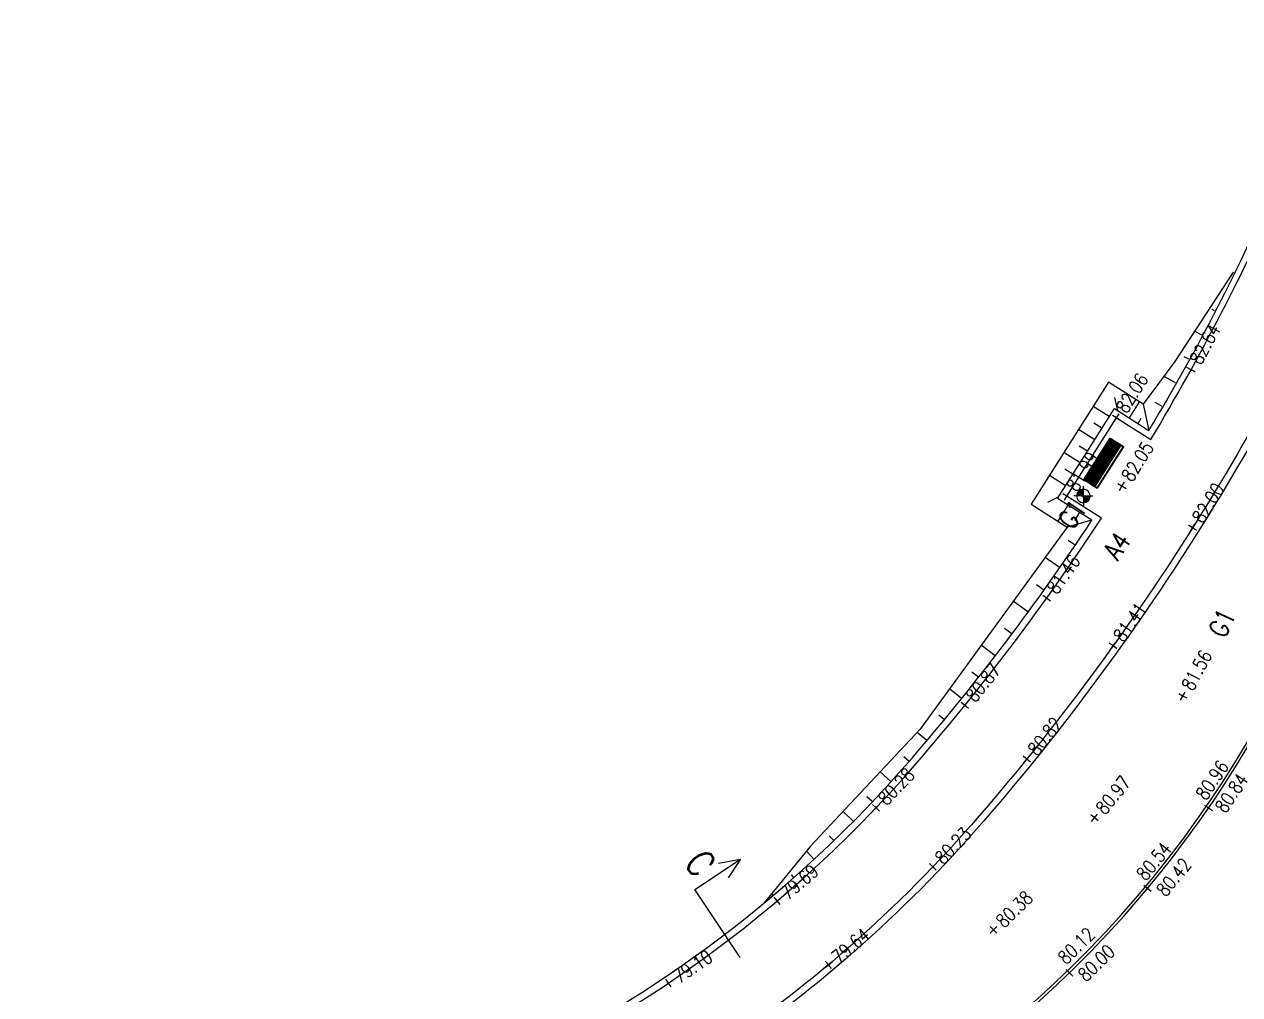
# Model space of a CAD drawing. Header units: metres. Extents: x 148130 to 148867, y 6395392 to 6395652.
# Drawn here: x 148260.55 to 148305.11, y 6395489.29 to 6395524.86 of the extents above; entities that cross this region are included whole.
import ezdxf
from ezdxf.enums import TextEntityAlignment as Align

# ---------------------------------------------------------------- set-up
doc = ezdxf.new("R2010")
doc.units = ezdxf.units.M
doc.linetypes.add('030MMSOLID', pattern=[0])
for name, color, linetype in [('M-BELYSNINGSSTOLPE', 1, 'Continuous'), ('M-DETALJ', 3, 'Continuous'), ('M-KANTSTÖD', 1, 'Continuous'), ('M-PLUSHÖJD-XXX', 1, 'Continuous'), ('M-SEKTIONSMARKERING', 1, 'Continuous'), ('M-SLÄNT', 4, 'Continuous'), ('M-STOMLINJE', 3, 'Continuous'), ('M-STÖDREMSA', 1, 'Continuous'), ('M-YTLITTERA', 3, 'Continuous')]:
    doc.layers.add(name, color=color, linetype=linetype)
doc.styles.add('SIMPLEX8', font='simplex.shx', dxfattribs={"width": 0.8})
pattern_1 = [(224.9999999981717, (26965.24742683543, 71504.0631581117), (0.001571544821136953, -0.001571544821237251), [])]

# ---------------------------------------------------------------- blocks, each defined once
blk = doc.blocks.new('PLUSHÖJD')
at = {"color": 0, "ltscale": 0.3}
for p, q in [((-0.1750000000029104, 0), (0, 0)), ((0, 0), (0, 0.1750000000029104)), ((0, -0.1750000000029104), (0, 0)), ((0, 0), (0.1750000000029104, 0))]:
    blk.add_line(p, q, dxfattribs=at)
at = {"color": 0, "style": 'SIMPLEX8', "width": 0.8}
blk.add_attdef('NIVÅ', (0.3015976684400812, -0.2443315544987854), '', height=0.5, dxfattribs=at)
blk = doc.blocks.new('snitt')
at = {"flags": 128}
for points in [[(-2.037268131971359e-10, -3), (0, 0), (2.000000000261934, 0)], [(1.250466794735985, 0.3214900977909565), (2.000000000261934, 0), (1.25046679424122, -0.3214900959283113)]]:
    blk.add_lwpolyline(points, dxfattribs=at)
at = {"color": 0, "style": 'SIMPLEX8', "width": 0.8, "flags": 8}
blk.add_attdef('SEKTION', text='', height=1, rotation=270, dxfattribs=at).set_placement((0.1987208251957782, 0.6861163722351193), align=Align.CENTER)
blk = doc.blocks.new('belysningsstolpe')
at = {"layer": 'M-BELYSNINGSSTOLPE'}
h = blk.add_hatch(dxfattribs=at)
h.set_pattern_fill('ANSI31', color=256, scale=0.0007, angle=179.9999999981717, style=0)
h.set_pattern_definition(pattern_1)
edge = h.paths.add_edge_path()
edge.add_line((0, 0), (0, 0.2450000000026193))
edge.add_arc((0, 0), 0.245, 89.99999999833247, 179.9999999979156)
edge.add_line((-0.2449999999953434, 0), (0, 0))
h = blk.add_hatch(dxfattribs=at)
h.set_pattern_fill('ANSI31', color=256, scale=0.0007, angle=179.9999999981717, style=0)
h.set_pattern_definition(pattern_1)
edge = h.paths.add_edge_path()
edge.add_arc((0, 0), 0.245, 269.9999999983324, 359.9999999979156)
edge.add_line((0.2449999999953434, -1.455191522836685e-11), (0, 0))
edge.add_line((0, 0), (-1.455191522836685e-11, -0.2450000000098953))
for p, q in [((-0.2449996242066845, 0.0004291144869057462), (-0.3499872988177231, 0.0004291145014576614)), ((0, 0), (-0.2449999999953434, 0)), ((0, 0.2450000000026193), (7.275957614183426e-12, 0.3534108362073312)), ((0, 0), (0, 0.2450000000026193)), ((0, 0), (0.2449999999953434, -1.455191522836685e-11)), ((0, 0), (-1.455191522836685e-11, -0.2450000000098953)), ((0, -0.2417501558811637), (0, -0.3465891637897585)), ((0.2449999999953434, -1.455191522836685e-11), (0.3499833798923646, -7.275957614183426e-12))]:
    blk.add_line(p, q, dxfattribs=at)
for start, end in [(89.99999999833247, 179.9999999979156), (179.9999999979156, 269.9999999983324), (359.9999999979156, 89.99999999833247), (269.9999999983324, 359.9999999979156)]:
    blk.add_arc((0, 0), 0.245, start, end, dxfattribs=at)
blk = doc.blocks.new('Soffa Anita')
at = {"color": 0, "linetype": '030MMSOLID', "lineweight": 30}
for p, q in [((-0.05756974220275879, 5.754508953541517), (-0.06000041961669922, 5.737604480236769)), ((-0.06000041961669922, 5.737604480236769), (-0.06000041961669922, 5.435460787266493)), ((-0.06000041961669922, 5.435460787266493), (-0.06000041961669922, 5.041385870426893)), ((-0.06000041961669922, 5.041382592171431), (-0.06000041961669922, 4.911490064114332)), ((-0.06000041961669922, 4.911490064114332), (-0.06000041961669922, 4.71890090033412)), ((-0.06000041961669922, 4.71890090033412), (-0.06000041961669922, 4.613057356327772)), ((-0.06000041961669922, 4.613057356327772), (-0.06000041961669922, 4.456601422280073)), ((-0.06000041961669922, 4.456601422280073), (-0.06000041961669922, 4.381731729954481)), ((-0.05543351173400879, 4.69724265858531), (-0.05756974220275879, 4.70268128439784)), ((-0.0504755973815918, 4.687776546925306), (-0.05543351173400879, 4.69724265858531)), ((0, 5.797591786831617), (-0.008538961410522461, 5.79699395224452)), ((0, 5.797591786831617), (17.87999927997589, 5.797591786831619)), ((0, 5.459587555378675), (0, 5.761731248348951)), ((17.87999927997589, 5.761731248348953), (0, 5.761731248348951)), ((17.87999927997589, 5.459587555378677), (0, 5.459587555378675)), ((0, 5.380525570362806), (17.87999927997589, 5.380525570362808)), ((0, 4.986450057476759), (0, 5.380525570362806)), ((0, 4.986450057476759), (17.87999927997589, 4.986450057476761)), ((0, 4.986450057476759), (0, 4.981399159878492)), ((0, 4.931412916630507), (0, 4.981399159878492)), ((0, 4.981399159878492), (17.87999927997589, 4.981399159878494)), ((17.87999927997589, 4.931412916630508), (0, 4.931412916630507)), ((0, 4.854894559830427), (17.87999927997589, 4.854894559830429)), ((0, 4.854894559830427), (0, 4.662305396050215)), ((0, 4.662305396050215), (17.87999927997589, 4.662305396050217)), ((0, 4.658988993614912), (0, 4.662305396050215)), ((0, 4.658988993614912), (0, 4.629242699593306)), ((0, 4.658988993614912), (17.87999927997589, 4.658988993614914)), ((0, 4.629242699593306), (17.87999927997589, 4.629242699593307)), ((0, 4.55528138205409), (17.87999927997589, 4.555281382054092)), ((0, 4.55528138205409), (0, 4.398825448006392)), ((17.88853794336319, 5.796993952244522), (17.87999927997589, 5.797591786831619)), ((17.87999927997589, 5.761731248348953), (17.87999927997589, 5.459587555378677)), ((17.87999927997589, 4.986450057476761), (17.87999927997589, 5.380525570362808)), ((17.87999927997589, 4.981399159878494), (17.87999927997589, 4.986450057476761)), ((17.87999927997589, 4.981399159878494), (17.87999927997589, 4.931412916630508)), ((17.87999927997589, 4.662305396050217), (17.87999927997589, 4.854894559830429)), ((17.87999927997589, 4.662305396050217), (17.87999927997589, 4.658988993614914)), ((17.87999927997589, 4.658988993614914), (17.87999927997589, 4.629242699593307)), ((17.87999927997589, 4.398825448006393), (17.87999927997589, 4.555281382054092)), ((17.93543219566345, 5.020363014191391), (17.93047428131104, 5.010260920971634)), ((17.93543219566345, 4.697242658585312), (17.93047547340393, 4.687776546925308)), ((17.9375696182251, 5.02516655251384), (17.93543219566345, 5.020363014191391)), ((17.93756812810898, 4.702681284397842), (17.93543219566345, 4.697242658585312)), ((17.93999880552292, 5.435460787266495), (17.93999880552292, 5.73760448023677)), ((17.93999880552292, 5.041385870426895), (17.93999880552292, 5.435460787266495)), ((17.93999880552292, 4.911490064114334), (17.93999880552292, 5.041385870426895)), ((17.93999880552292, 4.718900900334122), (17.93999880552292, 4.911490064114334)), ((17.93999880552292, 4.613057356327774), (17.93999880552292, 4.718900900334122)), ((17.93999880552292, 4.456601422280075), (17.93999880552292, 4.613057356327774)), ((17.93999880552292, 4.381731729954483), (17.93999880552292, 4.456601422280075)), ((-0.06000041961669922, 4.381731729954481), (-0.06000041961669922, 4.289214890450239)), ((-0.0504755973815918, 3.837806861847639), (-0.06000041961669922, 3.805367927998304)), ((-0.06000041961669922, 3.805367927998304), (-0.06000041961669922, 3.236718457192183)), ((-0.06000041961669922, 3.236718457192183), (-0.06000041961669922, 3.171753268688917)), ((-0.0504755973815918, 2.964274566620588), (-0.06000041961669922, 2.931836228817701)), ((-0.06000041961669922, 2.931836228817701), (-0.06000041961669922, 2.357961814850569)), ((-0.06000041961669922, 2.357961814850569), (-0.06000041961669922, 2.310128789395094)), ((-0.0504755973815918, 2.048681657761335), (-0.06000041961669922, 2.016242723912001)), ((-0.06000041961669922, 2.016242723912001), (-0.06000041961669922, 1.437038835138083)), ((-0.06000041961669922, 1.437038835138083), (-0.06000041961669922, 1.419764962047338)), ((-0.06000041961669922, 1.040000226348639), (-0.06000041961669922, 0.05999952554702759)), ((0, 4.398825448006392), (17.87999927997589, 4.398825448006393)), ((0, 4.398825448006392), (0, 4.397029262036085)), ((0, 4.397029262036085), (0, 4.391302149742842)), ((0, 4.397029262036085), (17.87999927997589, 4.397029262036087)), ((0, 4.391302149742842), (17.87999927997589, 4.391302149742843)), ((0, 4.322500210255384), (17.87999927997589, 4.322500210255386)), ((0, 4.322500210255384), (0, 4.229982476681471)), ((0, 4.229982476681471), (17.87999927997589, 4.229982476681473)), ((0, 3.864236455410719), (17.87999927997589, 3.864236455410721)), ((0, 3.817180376499891), (0, 3.248530309647322)), ((17.87999927997589, 3.817180376499893), (0, 3.817180376499891)), ((0, 3.248530309647322), (17.87999927997589, 3.248530309647323)), ((0, 3.177892547100782), (17.87999927997589, 3.177892547100784)), ((0, 3.112927358597517), (0, 3.177892547100782)), ((0, 3.112927358597517), (17.87999927997589, 3.112927358597519)), ((0, 3.112884741276503), (0, 3.112927358597517)), ((0, 3.112884741276503), (17.87999927997589, 3.112884741276504)), ((17.87999927997589, 2.991202455013992), (0, 2.99120245501399)), ((0, 2.366658579558134), (0, 2.940533142536879)), ((17.87999927997589, 2.94053314253688), (0, 2.940533142536879)), ((17.87999927997589, 2.366658579558136), (0, 2.366658579558134)), ((0, 2.298595737665892), (17.87999927997589, 2.298595737665893)), ((0, 2.250761371105909), (0, 2.298595737665892)), ((0, 2.250761371105909), (17.87999927997589, 2.250761371105911)), ((17.87999927997589, 2.076161187142135), (0, 2.076161187142134)), ((0, 1.440178956836462), (0, 2.019384186714888)), ((17.87999927997589, 2.019384186714889), (0, 2.019384186714888)), ((17.87999927997589, 1.440178956836464), (0, 1.440178956836462)), ((0, 1.377120446413755), (17.87999927997589, 1.377120446413757)), ((0, 1.377120446413755), (0, 1.359846573323011)), ((0, 1.359846573323011), (17.87999927997589, 1.359846573323013)), ((17.87999927997589, 1.099999751895668), (0, 1.099999751895666)), ((0, 0.05999952554702759), (0, 1.040000226348639)), ((17.87999927997589, 1.04000022634864), (0, 1.040000226348639)), ((0, 0.05999952554702759), (17.87999927997589, 0.05999952554702936)), ((0, 0), (17.87999927997589, 1.77635683940025e-15)), ((3.014999628067017, 4.229983370751144), (3.014999628067017, 4.088207464665176)), ((3.014999628067017, 4.088207464665176), (3.614999055862427, 4.088207464665176)), ((3.014999628067017, 2.250762712210417), (3.014999628067017, 2.076161187142134)), ((3.614999055862427, 4.088207464665176), (3.614999055862427, 4.229983370751144)), ((3.614999055862427, 2.076161187142134), (3.614999055862427, 2.250762712210417)), ((14.26499992609024, 4.229983370751144), (14.26499992609024, 4.088207464665176)), ((14.26499992609024, 4.088207464665176), (14.86499895341694, 4.088207464665176)), ((14.26499992609024, 2.250762712210419), (14.26499992609024, 2.076161187142135)), ((14.86499895341694, 4.088207464665176), (14.86499895341694, 4.229983370751144)), ((14.86499895341694, 2.076161187142135), (14.86499895341694, 2.250762712210419)), ((17.87999927997589, 4.398825448006393), (17.87999927997589, 4.397029262036087)), ((17.87999927997589, 4.397029262036087), (17.87999927997589, 4.391302149742843)), ((17.87999927997589, 4.229982476681473), (17.87999927997589, 4.322500210255386)), ((17.88853794336319, 3.864757698029281), (17.87999927997589, 3.864236455410721)), ((17.87999927997589, 3.248530309647323), (17.87999927997589, 3.817180376499893)), ((17.87999927997589, 3.177892547100784), (17.87999927997589, 3.112927358597519)), ((17.87999927997589, 3.112927358597519), (17.87999927997589, 3.112884741276504)), ((17.87999927997589, 2.94053314253688), (17.87999927997589, 2.366658579558136)), ((17.87999927997589, 2.298595737665893), (17.87999927997589, 2.250761371105911)), ((17.87999927997589, 2.019384186714889), (17.87999927997589, 1.440178956836464)), ((17.87999927997589, 1.359846573323013), (17.87999927997589, 1.377120446413757)), ((17.87999927997589, 0.05999952554702936), (17.87999927997589, 1.04000022634864)), ((17.88853794336319, 3.864757698029281), (17.90492475032806, 3.859945815056564)), ((17.93047547340393, 3.837806861847641), (17.93543219566345, 3.8278797082603)), ((17.93047547340393, 2.048681657761337), (17.93543219566345, 2.039172481745483)), ((17.93756812810898, 2.948740106076004), (17.93543219566345, 2.954554837197067)), ((17.93756812810898, 2.948740106076004), (17.93999880552292, 2.931836228817703)), ((17.93999880552292, 4.289214890450241), (17.93999880552292, 4.381731729954483)), ((17.93999880552292, 3.236718457192184), (17.93999880552292, 3.805367927998306)), ((17.93999880552292, 3.171753268688919), (17.93999880552292, 3.236718457192184)), ((17.93999880552292, 2.357961814850571), (17.93999880552292, 2.931836228817703)), ((17.93999880552292, 2.310128789395096), (17.93999880552292, 2.357961814850571)), ((17.93999880552292, 1.437038835138084), (17.93999880552292, 2.016242723912002)), ((17.93999880552292, 1.41976496204734), (17.93999880552292, 1.437038835138084)), ((17.93999880552292, 0.05999952554702936), (17.93999880552292, 1.04000022634864))]:
    blk.add_line(p, q, dxfattribs=at)
for points in [[(0, 5.761731248348951), (-0.02296209335327148, 5.759894829243422), (-0.04242777824401855, 5.754665117710829), (-0.05543351173400879, 5.746838431805372), (-0.06000041961669922, 5.737604480236769)], [(-0.06000041961669922, 5.435460787266493), (-0.05543351173400879, 5.444693546742201), (-0.04242777824401855, 5.452520828694105), (-0.02296209335327148, 5.457750540226698), (0, 5.459587555378675)], [(-0.06000041961669922, 5.435460787266493), (-0.05756974220275879, 5.42124031111598), (-0.05543351173400879, 5.414437633007765)], [(-0.06000041961669922, 5.041385870426893), (-0.05543351173400879, 5.020363014191389), (-0.04242777824401855, 5.0025406293571), (-0.02296209335327148, 4.990631621330976), (0, 4.986450057476759)], [(-0.06000041961669922, 5.041385870426893), (-0.05756974220275879, 5.024481397122145), (-0.0504767894744873, 5.008946936577559), (-0.03929376602172852, 4.996040742844343), (-0.02492547035217285, 4.986807089298964), (-0.008538961410522461, 4.981996100395918), (0, 4.981399159878492)], [(0, 4.931412916630507), (-0.02296090126037598, 4.929896872490644), (-0.04242658615112305, 4.925578217953444), (-0.05543351173400879, 4.919114392250776), (-0.06000041961669922, 4.911490064114332)], [(-0.06000041961669922, 4.911490064114332), (-0.05756974220275879, 4.897270184010267), (-0.05543351173400879, 4.889831822365522)], [(-0.06000041961669922, 4.71890090033412), (-0.05543351173400879, 4.69724265858531), (-0.04242658615112305, 4.678881447762251), (-0.02296090126037598, 4.666613321751356), (0, 4.662305396050215)], [(-0.06000041961669922, 4.71890090033412), (-0.05756974220275879, 4.701996427029371), (-0.05564570426940918, 4.697782676666975)], [(-0.06000041961669922, 4.613057356327772), (-0.05543351173400879, 4.619251471012831), (-0.04242658615112305, 4.624502342194319), (-0.02296090126037598, 4.628010671585798), (0, 4.629242699593306)], [(-0.04242658615112305, 4.572203736752272), (-0.0504755973815918, 4.581933002918959), (-0.05543351173400879, 4.590947907418013), (-0.05756974220275879, 4.596838038414717), (-0.06000041961669922, 4.613057356327772)], [(-0.06000041961669922, 4.456601422280073), (-0.05543351173400879, 4.434491079300642), (-0.04242658615112305, 4.415747802704573), (-0.02296090126037598, 4.403223376721144), (0, 4.398825448006392)], [(-0.06000041961669922, 4.456601422280073), (-0.05756974220275879, 4.439696948975325), (-0.05543351173400879, 4.434491079300642), (-0.0504755973815918, 4.424162488430738), (-0.03929257392883301, 4.411255698651075), (-0.02492547035217285, 4.402023237198591), (-0.008538961410522461, 4.397212248295546), (0, 4.397029262036085)], [(-0.008538961410522461, 5.794588904827833), (-0.008538961410522461, 5.79699395224452), (-0.02492547035217285, 5.792183261364698), (-0.03929376602172852, 5.782949309796095), (-0.0504767894744873, 5.770042520016432), (-0.05756974220275879, 5.754508953541517), (-0.05756974220275879, 5.753824096173048)], [(-0.0504767894744873, 5.751080494374037), (-0.05543351173400879, 5.746838431805372), (-0.05756974220275879, 5.744627099484205)], [(-0.05756974220275879, 5.025166552513838), (-0.05543351173400879, 5.020363014191389), (-0.0504767894744873, 5.010260920971632)], [(-0.05543351173400879, 5.414437633007765), (-0.04242777824401855, 5.396615248173475), (-0.02296209335327148, 5.3847068361938), (0, 5.380525570362806)], [(-0.05543351173400879, 4.889831822365522), (-0.04242658615112305, 4.871471207588911), (-0.02296090126037598, 4.859202485531569), (0, 4.854894559830427)], [(-0.05516409873962402, 4.696727674454451), (-0.0504755973815918, 4.686461966484785), (-0.03929257392883301, 4.67355577275157), (-0.02492547035217285, 4.664322715252638), (-0.008538961410522461, 4.659511726349592), (0, 4.658988993614912)], [(0, 4.55528138205409), (-0.008538961410522461, 4.556073825806379), (-0.02296090126037598, 4.559679310768843), (-0.02492547035217285, 4.560690503567457), (-0.03929257392883301, 4.569548945873976), (-0.04242658615112305, 4.572203736752272)], [(0, 5.761731248348951), (0, 5.780918579548597), (0, 5.793510656803846), (0, 5.797591786831617)], [(0, 5.459587555378675), (0, 5.436727982014418), (0, 5.413676481693983), (0, 5.393940787762403), (0, 5.380525570362806)], [(0, 4.854894559830427), (0, 4.866826813668013), (0, 4.885558765381575), (0, 4.908238630741835), (0, 4.931412916630507)], [(0, 4.55528138205409), (0, 4.565873425453901), (0, 4.583648722618818), (0, 4.605901222676039), (0, 4.629242699593306)], [(17.87999927997589, 5.797591786831619), (17.87999927997589, 5.793510656803848), (17.87999927997589, 5.780918579548599), (17.87999927997589, 5.761731248348953)], [(17.93999880552292, 5.73760448023677), (17.93543219566345, 5.746838431805374), (17.92242646217346, 5.754665117710831), (17.90295988321304, 5.759894829243423), (17.87999927997589, 5.761731248348953)], [(17.87999927997589, 5.459587555378677), (17.90295988321304, 5.4577505402267), (17.92242646217346, 5.452520828694107), (17.93543219566345, 5.444693546742203), (17.93999880552292, 5.435460787266495)], [(17.87999927997589, 5.380525570362808), (17.87999927997589, 5.393940787762405), (17.87999927997589, 5.413676481693985), (17.87999927997589, 5.436727982014419), (17.87999927997589, 5.459587555378677)], [(17.87999927997589, 5.380525570362808), (17.90295988321304, 5.384706836193802), (17.92242646217346, 5.396615248173477), (17.93543219566345, 5.414437633007767)], [(17.87999927997589, 4.986450057476761), (17.90295988321304, 4.990631621330978), (17.92242646217346, 5.002540629357101), (17.93543219566345, 5.020363014191391), (17.93999880552292, 5.041385870426895)], [(17.93999880552292, 5.041385870426895), (17.9375696182251, 5.024481397122146), (17.93047428131104, 5.00894693657756), (17.9192915558815, 4.996040742844345), (17.90492475032806, 4.986807089298965), (17.88853794336319, 4.98199610039592), (17.87999927997589, 4.981399159878494)], [(17.93999880552292, 4.911490064114334), (17.93543219566345, 4.919114392250778), (17.92242646217346, 4.925578217953445), (17.90296137332916, 4.929896872490646), (17.87999927997589, 4.931412916630508)], [(17.87999927997589, 4.931412916630508), (17.87999927997589, 4.908238630741836), (17.87999927997589, 4.885558765381576), (17.87999927997589, 4.866826813668014), (17.87999927997589, 4.854894559830429)], [(17.87999927997589, 4.854894559830429), (17.90296137332916, 4.85920248553157), (17.92242646217346, 4.871471207588913), (17.93543219566345, 4.889831822365524)], [(17.87999927997589, 4.662305396050217), (17.90296137332916, 4.666613321751358), (17.92242646217346, 4.678881447762253), (17.93543219566345, 4.697242658585312), (17.93999880552292, 4.718900900334122)], [(17.87999927997589, 4.658988993614914), (17.88853794336319, 4.659511726349594), (17.90492475032806, 4.66432271525264), (17.9192927479744, 4.673555772751572), (17.93047547340393, 4.686461966484787), (17.9351595044136, 4.696721117943527)], [(17.87999927997589, 4.629242699593307), (17.90296137332916, 4.6280106715858), (17.92242646217346, 4.624502342194321), (17.93543219566345, 4.619251471012833), (17.93999880552292, 4.613057356327774)], [(17.87999927997589, 4.629242699593307), (17.87999927997589, 4.605901222676041), (17.87999927997589, 4.58364872261882), (17.87999927997589, 4.565873425453903), (17.87999927997589, 4.555281382054092)], [(17.87999927997589, 4.555281382054092), (17.88853794336319, 4.556073825806381), (17.90296137332916, 4.559679310768844), (17.90492475032806, 4.560690503567459), (17.9192927479744, 4.569548945873978), (17.92242646217346, 4.572203736752273), (17.93047547340393, 4.58193300291896), (17.93543219566345, 4.590947907418014), (17.93756812810898, 4.596838038414718), (17.93999880552292, 4.613057356327774)], [(17.87999927997589, 4.398825448006393), (17.90296137332916, 4.403223376721145), (17.92242646217346, 4.415747802704574), (17.93543219566345, 4.434491079300644), (17.93999880552292, 4.456601422280075)], [(17.93999880552292, 4.456601422280075), (17.93756812810898, 4.439696948975326), (17.93543219566345, 4.434491079300644), (17.93047547340393, 4.42416248843074), (17.9192927479744, 4.411255698651077), (17.90492475032806, 4.402023237198593), (17.88853794336319, 4.397212248295547), (17.87999927997589, 4.397029262036087)], [(17.88853794336319, 5.796993952244522), (17.90492475032806, 5.7921832613647), (17.9192915558815, 5.782949309796097), (17.93047428131104, 5.770042520016434), (17.9375696182251, 5.754508953541519), (17.93999880552292, 5.73760448023677)], [(17.9375696182251, 5.744627099484207), (17.93543219566345, 5.746838431805374), (17.93047428131104, 5.751080494374039)], [(17.93999880552292, 5.435460787266495), (17.9375696182251, 5.421240311115982), (17.93543219566345, 5.414437633007767)], [(17.93543219566345, 4.889831822365524), (17.93756812810898, 4.897270184010269), (17.93999880552292, 4.911490064114334)], [(17.93564736843109, 4.697788935154678), (17.93756812810898, 4.701996427029373), (17.93999880552292, 4.718900900334122)], [(-0.05543351173400879, 4.385393839329481), (-0.05756974220275879, 4.384137373417616), (-0.06000041961669922, 4.381731729954481), (-0.05756974220275879, 4.365512412041426), (-0.05543351173400879, 4.3590640835464)], [(-0.06000041961669922, 4.289214890450239), (-0.05543351173400879, 4.266547840088606), (-0.04242658615112305, 4.247331004589796), (-0.02296090126037598, 4.234491270035505), (0, 4.229982476681471)], [(0, 4.229982476681471), (-0.008538961410522461, 4.229825418442488), (-0.02492547035217285, 4.234636705368757), (-0.03929257392883301, 4.243869166821241), (-0.04242658615112305, 4.247331004589796), (-0.0504755973815918, 4.256775956600904), (-0.05543351173400879, 4.266547840088606), (-0.05756974220275879, 4.272310417145491), (-0.06000041961669922, 4.289214890450239)], [(0, 3.817180376499891), (-0.02296090126037598, 3.816280942410231), (-0.04242658615112305, 3.81372032687068), (-0.05543351173400879, 3.809888940304518), (-0.06000041961669922, 3.805367927998304)], [(-0.05543351173400879, 3.241238873451948), (-0.05756974220275879, 3.239124100655317), (-0.06000041961669922, 3.236718457192183), (-0.05756974220275879, 3.220499139279127), (-0.05543351173400879, 3.214206676930189), (-0.0504755973815918, 3.205593507736921), (-0.04242658615112305, 3.195121865719557)], [(-0.06000041961669922, 3.171753268688917), (-0.05543351173400879, 3.149241488426924), (-0.04242658615112305, 3.130157273262739), (-0.02296090126037598, 3.117405157536268), (0, 3.112927358597517)], [(-0.06000041961669922, 3.171753268688917), (-0.05756974220275879, 3.15484968945384), (-0.05543351173400879, 3.149241488426924), (-0.0504755973815918, 3.139314334839582), (-0.03929257392883301, 3.126408141106367), (-0.02492547035217285, 3.117175381630659), (-0.008538961410522461, 3.11236409470439), (0, 3.112884741276503)], [(0, 2.940533142536879), (-0.02296090126037598, 2.939871232956648), (-0.04242658615112305, 2.937985938042402), (-0.05543351173400879, 2.935164552181959), (-0.06000041961669922, 2.931836228817701)], [(-0.06000041961669922, 2.357961814850569), (-0.05543351173400879, 2.361289840191603), (-0.04242658615112305, 2.36411077901721), (-0.02296090126037598, 2.365996818989515), (-4.76837158203125e-06, 2.366658579558134)], [(-0.06000041961669922, 2.357961814850569), (-0.05756974220275879, 2.341742347925901), (-0.05543351173400879, 2.335243206471205)], [(-0.06000041961669922, 2.310128789395094), (-0.05543351173400879, 2.287410330027342), (-0.04242658615112305, 2.268149834126234), (-0.02296090126037598, 2.255281638354063), (0, 2.250761371105909)], [(0, 2.250761371105909), (-0.008538961410522461, 2.250739466398954), (-0.02492547035217285, 2.255550753325224), (-0.03929257392883301, 2.264783214777708), (-0.04242658615112305, 2.268149834126234), (-0.0504755973815918, 2.277690004557371), (-0.05543351173400879, 2.287410330027342), (-0.05756974220275879, 2.293224465101957), (-0.06000041961669922, 2.310128789395094)], [(0, 2.019384186714888), (-0.02296090126037598, 2.019144725054502), (-0.04242658615112305, 2.018463592976332), (-0.05543351173400879, 2.017445247620344), (-0.06000041961669922, 2.016242723912001)], [(-0.06000041961669922, 1.437038835138083), (-0.05543351173400879, 1.438240017741919), (-0.04242658615112305, 1.439258437603712), (-0.02296090126037598, 1.439939495176077), (-1.192092895507812e-06, 1.440178956836462)], [(-0.04242658615112305, 1.394669767469168), (-0.0504755973815918, 1.405913215130568), (-0.05543351173400879, 1.414107885211706), (-0.05756974220275879, 1.420819368213415), (-0.06000041961669922, 1.437038835138083)], [(-0.06000041961669922, 1.419764962047338), (-0.05543351173400879, 1.396835278719664), (-0.04242658615112305, 1.37739596888423), (-0.02296090126037598, 1.364408042281866), (0, 1.359846573323011)], [(0, 1.359846573323011), (-0.008538961410522461, 1.360375713557005), (-0.02296090126037598, 1.364408042281866), (-0.02492547035217285, 1.365186925977468), (-0.03929257392883301, 1.374419312924147), (-0.04242658615112305, 1.37739596888423), (-0.0504755973815918, 1.38732610270381), (-0.05543351173400879, 1.396835278719664), (-0.05756974220275879, 1.402860637754202), (-0.06000041961669922, 1.419764962047338)], [(0, 1.099999751895666), (-0.02296090126037598, 1.095433067530394), (-0.04242658615112305, 1.08242591843009), (-0.0504755973815918, 1.071124579757452), (-0.05543351173400879, 1.062960755079985), (-0.05756974220275879, 1.0562196187675), (-0.06000041961669922, 1.040000226348639)], [(-0.06000041961669922, 1.040000226348639), (-0.05543351173400879, 1.040000226348639), (-0.04242658615112305, 1.040000226348639), (-0.02296090126037598, 1.040000226348639), (-1.192092895507812e-06, 1.040000226348639)], [(0, 0.05999952554702759), (-0.02296090126037598, 0.05999952554702759), (-0.04242658615112305, 0.05999952554702759), (-0.05543351173400879, 0.05999952554702759), (-0.06000041961669922, 0.05999952554702759)], [(-0.06000041961669922, 0.05999952554702759), (-0.05756974220275879, 0.04378009587526321), (-0.05543351173400879, 0.03703895956277847), (-0.0504755973815918, 0.02887517213821411), (-0.04242658615112305, 0.01757385209202766), (-0.02296090126037598, 0.004566628485918045), (0, 0)], [(0, 4.391302149742842), (-0.02296090126037598, 4.39057407900691), (-0.04242658615112305, 4.388498645275831), (-0.05543351173400879, 4.385393839329481)], [(-0.05543351173400879, 4.3590640835464), (-0.0504755973815918, 4.350607376545668), (-0.04242658615112305, 4.33984873816371)], [(0, 3.248530309647322), (-0.02296090126037598, 3.247631173580885), (-0.04242658615112305, 3.24507026001811), (-0.05543351173400879, 3.241238873451948)], [(-0.05543351173400879, 2.335243206471205), (-0.0504755973815918, 2.326837461441755), (-0.04242658615112305, 2.315982859581709)], [(-0.0504755973815918, 3.837806861847639), (-0.03929257392883301, 3.850712757557631), (-0.02492547035217285, 3.859945815056562), (-0.008538961410522461, 3.86475769802928), (0, 3.864236455410719)], [(0, 2.99120245501399), (-0.008538961410522461, 2.991225700825453), (-0.02492547035217285, 2.986414413899183), (-0.03929257392883301, 2.977181356400251), (-0.04242658615112305, 2.973814588040113), (-0.0504755973815918, 2.964274566620588)], [(0, 2.076161187142134), (-0.008538961410522461, 2.07563204690814), (-0.02296090126037598, 2.071599643677473), (-0.02492547035217285, 2.070820759981871), (-0.03929257392883301, 2.061588447540998), (-0.04242658615112305, 2.05861059948802), (-0.0504755973815918, 2.048681657761335)], [(-0.04242658615112305, 4.33984873816371), (-0.02296090126037598, 4.327008109539747), (0, 4.322500210255384)], [(-0.04242658615112305, 3.195121865719557), (-0.02296090126037598, 3.182370346039534), (0, 3.177892547100782)], [(-0.04242658615112305, 2.315982859581709), (-0.02296090126037598, 2.303114663809538), (0, 2.298595737665892)], [(-0.04242658615112305, 1.394669767469168), (-0.02296090126037598, 1.381680574268103), (0, 1.377120446413755)], [(0, 4.322500210255384), (0, 4.330671112984419), (0, 4.346616249531507), (0, 4.367907028645277), (0, 4.391302149742842)], [(0, 3.864236455410719), (0, 3.855316918343306), (0, 3.838793020695448), (0, 3.817180376499891)], [(0, 3.177892547100782), (0, 3.186890464276075), (0, 3.203474264591932), (0, 3.225119095295668), (0, 3.248530309647322)], [(0, 2.940533142536879), (0, 2.962589841336012), (0, 2.979964297264814), (0, 2.990011554211378), (0, 2.99120245501399)], [(0, 2.298595737665892), (0, 2.306442838162184), (0, 2.322133015841246), (0, 2.343278359621763), (0, 2.366658579558134)], [(0, 2.076161187142134), (0, 2.072802167385817), (0, 2.060831468552351), (0, 2.042074333876371), (0, 2.019384186714888)], [(0, 1.440178956836462), (0, 1.417009811848402), (0, 1.396890636533499), (0, 1.382883097976446), (0, 1.377120446413755)], [(0, 1.040000226348639), (0, 1.062960755079985), (0, 1.08242591843009), (0, 1.095433067530394), (0, 1.099999751895666)], [(0, 0), (0, 0.004566628485918045), (0, 0.01757385209202766), (0, 0.03703895956277847), (0, 0.05999952554702759)], [(3.014999628067017, 4.088207464665176), (3.014999628067017, 3.959151189774277), (3.014999628067017, 3.864236455410721)], [(3.014999628067017, 3.112884741276504), (3.014999628067017, 3.10610441491008), (3.014999628067017, 2.99120305106044)], [(3.014999628067017, 1.359846573323011), (3.014999628067017, 1.272939126938581), (3.014999628067017, 1.099999751895666)], [(3.614999055862427, 3.864236455410721), (3.614999055862427, 3.959151189774277), (3.614999055862427, 4.088207464665176)], [(3.614999055862427, 2.99120305106044), (3.614999055862427, 3.10610441491008), (3.614999055862427, 3.112884741276504)], [(3.614999055862427, 1.099999751895668), (3.614999055862427, 1.272939126938583), (3.614999055862427, 1.359846573323013)], [(14.26499992609024, 4.088207464665176), (14.26499992609024, 3.959151189774277), (14.26499992609024, 3.864236455410721)], [(14.26499992609024, 3.112884741276504), (14.26499992609024, 3.10610441491008), (14.26499992609024, 2.99120305106044)], [(14.26499992609024, 1.359846573323013), (14.26499992609024, 1.272939126938583), (14.26499992609024, 1.099999751895668)], [(14.86499895341694, 3.864236455410721), (14.86499895341694, 3.959151189774277), (14.86499895341694, 4.088207464665176)], [(14.86499895341694, 2.99120305106044), (14.86499895341694, 3.10610441491008), (14.86499895341694, 3.112884741276504)], [(14.86499895341694, 1.099999751895668), (14.86499895341694, 1.272939126938583), (14.86499895341694, 1.359846573323013)], [(17.87999927997589, 4.391302149742843), (17.90296137332916, 4.390574079006912), (17.92242646217346, 4.388498645275833), (17.93543219566345, 4.385393839329483)], [(17.87999927997589, 4.391302149742843), (17.87999927997589, 4.367907028645279), (17.87999927997589, 4.346616249531509), (17.87999927997589, 4.330671112984421), (17.87999927997589, 4.322500210255386)], [(17.87999927997589, 4.322500210255386), (17.90296137332916, 4.327008109539749), (17.92242646217346, 4.339848738163711)], [(17.87999927997589, 4.229982476681473), (17.90296137332916, 4.234491270035507), (17.92242646217346, 4.247331004589798), (17.93543219566345, 4.266547840088608), (17.93999880552292, 4.289214890450241)], [(17.87999927997589, 4.229982476681473), (17.88853794336319, 4.229825418442489), (17.90492475032806, 4.234636705368759), (17.9192927479744, 4.243869166821243), (17.92242646217346, 4.247331004589798), (17.93047547340393, 4.256775956600906), (17.93543219566345, 4.266547840088608), (17.93756812810898, 4.272310417145492), (17.93999880552292, 4.289214890450241)], [(17.87999927997589, 3.817180376499893), (17.87999927997589, 3.83879302069545), (17.87999927997589, 3.855316918343307), (17.87999927997589, 3.864236455410721)], [(17.93999880552292, 3.805367927998306), (17.93543219566345, 3.80988894030452), (17.92242646217346, 3.813720326870682), (17.90296137332916, 3.816280942410232), (17.87999927997589, 3.817180376499893)], [(17.87999927997589, 3.248530309647323), (17.87999927997589, 3.225119095295669), (17.87999927997589, 3.203474264591934), (17.87999927997589, 3.186890464276077), (17.87999927997589, 3.177892547100784)], [(17.93999880552292, 3.236718457192184), (17.93543219566345, 3.24123887345195), (17.92242646217346, 3.245070260018112), (17.90296137332916, 3.247631173580887), (17.87999927997589, 3.248530309647323)], [(17.87999927997589, 3.177892547100784), (17.90296137332916, 3.182370346039535), (17.92242646217346, 3.195121865719559)], [(17.87999927997589, 3.112927358597519), (17.90296137332916, 3.11740515753627), (17.92242646217346, 3.130157273262741), (17.93543219566345, 3.149241488426926), (17.93999880552292, 3.171753268688919)], [(17.93999880552292, 3.171753268688919), (17.93756812810898, 3.154849689453842), (17.93543219566345, 3.149241488426926), (17.93047547340393, 3.139314334839584), (17.9192927479744, 3.126408141106369), (17.90492475032806, 3.117175381630661), (17.88853794336319, 3.112364094704391), (17.87999927997589, 3.112884741276504)], [(17.9192927479744, 2.977181356400253), (17.90492475032806, 2.986414413899185), (17.88853794336319, 2.991225700825455), (17.87999927997589, 2.991202455013992)], [(17.87999927997589, 2.94053314253688), (17.87999927997589, 2.962589841336014), (17.87999927997589, 2.979964297264816), (17.87999927997589, 2.99001155421138), (17.87999927997589, 2.991202455013992)], [(17.93999880552292, 2.931836228817703), (17.93543219566345, 2.935164552181961), (17.92242646217346, 2.937985938042404), (17.90296137332916, 2.93987123295665), (17.87999927997589, 2.94053314253688)], [(17.93999880552292, 2.357961814850571), (17.93543219566345, 2.361289840191604), (17.92242646217346, 2.364110779017212), (17.90296137332916, 2.365996818989517), (17.87999927997589, 2.366658579558136)], [(17.87999927997589, 2.366658579558136), (17.87999927997589, 2.343278359621765), (17.87999927997589, 2.322133015841247), (17.87999927997589, 2.306442838162186), (17.87999927997589, 2.298595737665893)], [(17.87999927997589, 2.298595737665893), (17.90296137332916, 2.30311466380954), (17.92242646217346, 2.315982859581711)], [(17.87999927997589, 2.250761371105911), (17.90296137332916, 2.255281638354065), (17.92242646217346, 2.268149834126236), (17.93543219566345, 2.287410330027344), (17.93999880552292, 2.310128789395096)], [(17.87999927997589, 2.250761371105911), (17.88853794336319, 2.250739466398956), (17.90492475032806, 2.255550753325226), (17.9192927479744, 2.26478321477771), (17.92242646217346, 2.268149834126236), (17.93047547340393, 2.277690004557373), (17.93543219566345, 2.287410330027344), (17.93756812810898, 2.293224465101959), (17.93999880552292, 2.310128789395096)], [(17.87999927997589, 2.019384186714889), (17.87999927997589, 2.042074333876373), (17.87999927997589, 2.060831468552353), (17.87999927997589, 2.072802167385818), (17.87999927997589, 2.076161187142135)], [(17.87999927997589, 2.076161187142135), (17.88853794336319, 2.075632046908142), (17.90296137332916, 2.071599643677475), (17.90492475032806, 2.070820759981872), (17.9192927479744, 2.061588447541), (17.92242646217346, 2.058610599488022), (17.93047547340393, 2.048681657761337)], [(17.93999880552292, 2.016242723912002), (17.93543219566345, 2.017445247620346), (17.92242646217346, 2.018463592976333), (17.90296137332916, 2.019144725054504), (17.87999927997589, 2.019384186714889)], [(17.87999927997589, 1.440178956836464), (17.87999927997589, 1.417009811848404), (17.87999927997589, 1.396890636533501), (17.87999927997589, 1.382883097976448), (17.87999927997589, 1.377120446413757)], [(17.93999880552292, 1.437038835138084), (17.93543219566345, 1.43824001774192), (17.92242646217346, 1.439258437603714), (17.90296137332916, 1.439939495176079), (17.87999927997589, 1.440178956836464)], [(17.87999927997589, 1.359846573323013), (17.90296137332916, 1.364408042281868), (17.92242646217346, 1.377395968884231), (17.93543219566345, 1.396835278719665), (17.93999880552292, 1.41976496204734)], [(17.93999880552292, 1.41976496204734), (17.93756812810898, 1.402860637754204), (17.93543219566345, 1.396835278719665), (17.93047547340393, 1.387326102703812), (17.92242646217346, 1.377395968884231), (17.9192927479744, 1.374419312924148), (17.90492475032806, 1.36518692597747), (17.90296137332916, 1.364408042281868), (17.88853794336319, 1.360375713557007), (17.87999927997589, 1.359846573323013)], [(17.87999927997589, 1.377120446413757), (17.90296137332916, 1.381680574268104), (17.92242646217346, 1.394669767469169)], [(17.87999927997589, 1.099999751895668), (17.87999927997589, 1.095433067530395), (17.87999927997589, 1.082425918430092), (17.87999927997589, 1.062960755079986), (17.87999927997589, 1.04000022634864)], [(17.93999880552292, 1.04000022634864), (17.93756812810898, 1.056219618767502), (17.93543219566345, 1.062960755079986), (17.93047547340393, 1.071124579757454), (17.92242646217346, 1.082425918430092), (17.90296137332916, 1.095433067530395), (17.87999927997589, 1.099999751895668)], [(17.87999927997589, 1.04000022634864), (17.90296137332916, 1.04000022634864), (17.92242646217346, 1.04000022634864), (17.93543219566345, 1.04000022634864), (17.93999880552292, 1.04000022634864)], [(17.93999880552292, 0.05999952554702936), (17.93543219566345, 0.05999952554702936), (17.92242646217346, 0.05999952554702936), (17.90296137332916, 0.05999952554702936), (17.87999927997589, 0.05999952554702936)], [(17.87999927997589, 0.05999952554702936), (17.87999927997589, 0.03703895956278025), (17.87999927997589, 0.01757385209202944), (17.87999927997589, 0.004566628485919821), (17.87999927997589, 1.77635683940025e-15)], [(17.87999927997589, 1.77635683940025e-15), (17.90296137332916, 0.004566628485919821), (17.92242646217346, 0.01757385209202944), (17.93047547340393, 0.02887517213821589), (17.93543219566345, 0.03703895956278025), (17.93756812810898, 0.04378009587526499), (17.93999880552292, 0.05999952554702936)], [(17.93047547340393, 3.837806861847641), (17.9192927479744, 3.850712757557632), (17.90492475032806, 3.859945815056564)], [(17.9192927479744, 2.977181356400253), (17.92242646217346, 2.973814588040115), (17.93047547340393, 2.96427456662059), (17.93543219566345, 2.954554837197067)], [(17.92242646217346, 4.339848738163711), (17.93047547340393, 4.350607376545669), (17.93543219566345, 4.359064083546402), (17.93756812810898, 4.365512412041427), (17.93999880552292, 4.381731729954483), (17.93756812810898, 4.384137373417618), (17.93543219566345, 4.385393839329483)], [(17.92242646217346, 3.195121865719559), (17.93047547340393, 3.205593507736923), (17.93543219566345, 3.214206676930191), (17.93756812810898, 3.220499139279129), (17.93999880552292, 3.236718457192184), (17.93756812810898, 3.239124100655319), (17.93543219566345, 3.24123887345195)], [(17.92242646217346, 2.315982859581711), (17.93047547340393, 2.326837461441757), (17.93543219566345, 2.335243206471207), (17.93756812810898, 2.341742347925903), (17.93999880552292, 2.357961814850571)], [(17.92242646217346, 1.394669767469169), (17.93047547340393, 1.405913215130569), (17.93543219566345, 1.414107885211708), (17.93756812810898, 1.420819368213417), (17.93999880552292, 1.437038835138084)], [(17.93543219566345, 3.8278797082603), (17.93756812810898, 3.822272103279831), (17.93999880552292, 3.805367927998306)], [(17.93543219566345, 2.039172481745483), (17.93756812810898, 2.033147197216751), (17.93999880552292, 2.016242723912002)]]:
    blk.add_lwpolyline(points, dxfattribs=at)
for points in [[(-0.05543351173400879, 3.827879708260298), (-0.05756974220275879, 3.822272103279829), (-0.0504755973815918, 3.837806861847639)], [(-0.05543351173400879, 2.954554837197065), (-0.05756974220275879, 2.948740106076002), (-0.0504755973815918, 2.964274566620588)], [(-0.05756974220275879, 2.033147197216749), (-0.0504755973815918, 2.048681657761335), (-0.05543351173400879, 2.039172481745481)]]:
    blk.add_lwpolyline(points, close=True, dxfattribs=at)

msp = doc.modelspace()

# ---------------------------------------------------------------- linework, layer by layer
at = {"layer": 'M-KANTSTÖD'}
msp.add_arc((148270.9875901092, 6395518.776546772), 39.9, 271.9653635831932, 354.5548657866464, dxfattribs=at)
at = {"layer": 'M-SLÄNT'}
for p, q in [((148304.1829817556, 6395514.355903021), (148304.0920764918, 6395514.40345588)), ((148303.7194657488, 6395513.469814475), (148303.4517062844, 6395513.609880383)), ((148303.2454935159, 6395512.589401865), (148303.0719980143, 6395512.676215221)), ((148302.7549773131, 6395511.717969794), (148302.336392893, 6395511.953584763)), ((148300.6367215767, 6395510.697802329), (148300.5252978571, 6395511.18258713)), ((148300.3234471287, 6395510.479296979), (148299.7301681969, 6395510.850823479)), ((148301.0591780652, 6395510.430350435), (148301.4336107166, 6395511.021789518)), ((148301.5634036527, 6395510.939619242), (148301.7755039959, 6395509.976853491)), ((148302.2644611099, 6395510.846537723), (148302.0089282033, 6395510.992213428)), ((148300.0559952341, 6395510.056840491), (148299.7602756925, 6395510.244056818)), ((148301.3768205238, 6395510.229254986), (148301.4970823689, 6395510.419215865)), ((148299.7885433394, 6395509.634384003), (148299.1971042563, 6395510.008816656)), ((148299.5210914446, 6395509.211927515), (148299.2253719033, 6395509.399143842)), ((148299.2536395499, 6395508.789471027), (148298.662200467, 6395509.16390368)), ((148298.9861876553, 6395508.367014539), (148298.6904681139, 6395508.554230865)), ((148298.7187357608, 6395507.944558051), (148298.1272966782, 6395508.318990704)), ((148298.4512838661, 6395507.522101563), (148298.0553025538, 6395507.330399278)), ((148298.8081061844, 6395507.239903366), (148298.4336735313, 6395506.648464284)), ((148299.6895059133, 6395506.681900271), (148298.784594248, 6395506.426300787)), ((148299.230562672, 6395506.972451471), (148299.0433463453, 6395506.67673193)), ((148299.0703321549, 6395505.769102776), (148298.8122431259, 6395505.93959674)), ((148298.5016928503, 6395504.946515796), (148297.972690182, 6395505.312205645)), ((148297.9330535457, 6395504.123928815), (148297.6610747504, 6395504.317663093)), ((148297.3400990872, 6395503.318708432), (148296.8061836312, 6395503.711524805)), ((148296.7464598407, 6395502.513977145), (148296.4820867326, 6395502.709001565)), ((148296.1438037241, 6395501.716113836), (148295.6290181111, 6395502.096217724)), ((148295.5257248266, 6395500.929997765), (148295.2884055522, 6395501.116588577)), ((148294.9076459287, 6395500.143881695), (148294.4621271735, 6395500.495009428)), ((148294.2713102807, 6395499.372579285), (148294.0744276274, 6395499.532712371)), ((148293.6293750886, 6395498.605820386), (148293.2760491542, 6395498.901626998)), ((148292.9847932686, 6395497.841326217), (148292.7860208327, 6395498.003137374)), ((148292.3144892017, 6395497.099358894), (148291.9239530179, 6395497.455548295)), ((148291.6360233022, 6395496.364726998), (148291.4396217334, 6395496.546112762)), ((148290.9370129882, 6395495.649880475), (148290.566202584, 6395496.003422271)), ((148290.2284309019, 6395494.944252084), (148290.0601514526, 6395495.113235936)), ((148289.4976333014, 6395494.26188517), (148289.2244598157, 6395494.545927593)), ((148288.7601737626, 6395493.586493854), (148288.6752488787, 6395493.679223306)), ((148287.9990867114, 6395492.938009812), (148287.9486297317, 6395492.988752695))]:
    msp.add_line(p, q, dxfattribs=at)
at = {"layer": 'M-SLÄNT', "flags": 128}
for points in [[(148304.8682523551, 6395515.778348245), (148302.7240292197, 6395512.495942501), (148301.5634036527, 6395510.939619242)], [(148301.5634036527, 6395510.939619242), (148300.2948282984, 6395511.742738355), (148297.4599681977, 6395507.264904898), (148298.7845942481, 6395506.426300787)], [(148298.7845942481, 6395506.426300787), (148293.3888847215, 6395499.022305628), (148289.3733834404, 6395494.727691712), (148287.6722538979, 6395492.65143073)]]:
    msp.add_lwpolyline(points, dxfattribs=at)
at = {"layer": 'M-STOMLINJE', "flags": 128}
for points in [[(148300.0381635877, 6395506.757057939), (148298.7707941238, 6395507.559413624), (148300.5893370267, 6395510.431912431), (148301.8448795652, 6395509.637044225, 0.03121696117585247), (148306.721213214, 6395519.052678984, 0.07940799582931582), (148308.3256017059, 6395525.158233958), (148308.8397467792, 6395530.362027666, -0.04140708264382793), (148310.5456023733, 6395540.696784985, -0.1583917126899036), (148329.0611165615, 6395570.195038059, 0.1137917146133325), (148331.7736755027, 6395573.77741528, -0.2000620259480048), (148337.3805072701, 6395579.047037401)], [(148311.3110653021, 6395524.863264272, -0.07940799583111366), (148309.4660185364, 6395517.84187605, -0.07436958103860958), (148295.5508121974, 6395495.838660135, -0.1381351307537047), (148273.384750729, 6395481.19284137, 0.3357604761094384), (148271.9948045225, 6395479.219217599), (148272.0095928896, 6395478.788073158)], [(148268.0118479113, 6395478.650888437), (148270.0107694058, 6395478.719482479), (148272.3594036734, 6395478.800077098, 0.3768192623605717), (148310.8070910203, 6395514.980845626)], [(148197.6761788953, 6395491.395608074, 0.2910034967220055), (148217.9726229625, 6395484.416786305), (148219.8845247269, 6395484.874914919, -0.09849140339385305), (148232.7503006676, 6395485.374908942), (148251.2515089062, 6395482.436365565, 0.2595882795621828), (148293.2803889093, 6395497.799572702, 0.03303807473068233), (148300.0381635874, 6395506.757057939, 0.03303807473068233)]]:
    msp.add_lwpolyline(points, format="xyb", dxfattribs=at)
at = {"layer": 'M-STÖDREMSA', "flags": 128}
for points in [[(148197.8716287197, 6395491.551490613, 0.2910034967089825), (148217.9143672361, 6395484.659904117), (148219.8262690005, 6395485.118032731, -0.09849140339375306), (148232.789514747, 6395485.6218143), (148251.2907247916, 6395482.683270637, 0.2595882795611942), (148293.0911869687, 6395497.962982082, 0.03228798627828288), (148299.6895059134, 6395506.681900271), (148298.4258399327, 6395507.481911328), (148300.51183473, 6395510.776866621), (148301.7755039959, 6395509.976853491, 0.03472674597071863), (148306.4924794371, 6395519.153579229, 0.07940799583730748), (148308.0768130729, 6395525.182814766), (148308.5907412548, 6395530.38441326, -0.04139837966141265), (148310.3031502455, 6395540.757751909, -0.1583917126889949), (148328.9008095721, 6395570.38687567, 0.1137917146192807), (148331.5455545398, 6395573.879693462, -0.2263335761449538), (148338.2735307853, 6395579.594464619)], [(148311.5598539351, 6395524.838683465, -0.07940799583434356), (148309.6947523132, 6395517.740975806, -0.0743695810389993), (148295.7400141381, 6395495.675250755, -0.1381351307534613), (148273.4608605193, 6395480.954708423, 0.3357604760074812), (148272.2446575887, 6395479.227787625), (148272.2560178149, 6395478.896588219)]]:
    msp.add_lwpolyline(points, format="xyb", dxfattribs=at)

# ---------------------------------------------------------------- block references
at = {"layer": 'M-BELYSNINGSSTOLPE', "lineweight": -3}
msp.add_blockref('belysningsstolpe', (148299.3755780478, 6395507.571411246), dxfattribs=at)
at = {"layer": 'M-DETALJ', "color": 13, "xscale": 0.1, "yscale": 0.1, "zscale": 0.1, "rotation": 57.66261314565891}
msp.add_blockref('Soffa Anita', (148299.8832685731, 6395507.863364925), dxfattribs=at)
at = {"layer": 'M-PLUSHÖJD-XXX'}
for p, rotation, values in [((148303.3210322225, 6395512.198019255), 61.03704460765996, {'NIVÅ': '82.64'}), ((148300.5893370276, 6395510.431912431), 57.66261328324564, {'NIVÅ': '82.06'}), ((148298.7707941234, 6395507.559413623), 57.57491236087518, {'NIVÅ': '81.99'}), ((148300.7900792512, 6395507.924728091), 57.69004645202278, {'NIVÅ': '82.05'}), ((148303.3775877716, 6395506.403554085), 57.69004645202278, {'NIVÅ': '82.00'}), ((148298.0254517393, 6395503.822706142), 54.35389092061497, {'NIVÅ': '81.46'}), ((148300.4629358169, 6395502.073800241), 54.35343061207797, {'NIVÅ': '81.41'}), ((148303.0224592444, 6395500.23733055), 61.44514633530668, {'NIVÅ': '81.56'}), ((148295.0267935616, 6395499.888341719), 51.01891716368164, {'NIVÅ': '80.87'}), ((148297.2966289518, 6395497.92434442), 50.95455747741594, {'NIVÅ': '80.82'}), ((148299.7862981182, 6395495.770133793), 50.55466983551923, {'NIVÅ': '80.97'}), ((148291.7733131931, 6395496.138284758), 46.38948149338201, {'NIVÅ': '80.28'}), ((148293.8561967709, 6395493.975584791), 46.23838588817149, {'NIVÅ': '80.23'}), ((148288.147799849, 6395492.723423055), 40.18290274250359, {'NIVÅ': '79.69'}), ((148296.0816517297, 6395491.664850089), 44.53939955311671, {'NIVÅ': '80.38'}), ((148290.0246895438, 6395490.381876883), 40.09296833290698, {'NIVÅ': '79.64'}), ((148284.1665658936, 6395489.71530336), 33.96464121490792, {'NIVÅ': '79.10'})]:
    msp.add_blockref('PLUSHÖJD', p, dxfattribs=dict(at, rotation=rotation)).add_auto_attribs(values)
ref = msp.add_blockref('PLUSHÖJD', (148303.9582935313, 6395496.128528848), dxfattribs=dict(at, rotation=55.7920909234527))
ref.add_attrib('NIVÅ', '80.96', (148303.8688791454, 6395496.376096889), dxfattribs={"layer": '0', "height": 0.4999999999999999, "rotation": 55.79209094243806, "style": 'SIMPLEX8', "width": 0.8})
ref = msp.add_blockref('PLUSHÖJD', (148303.9582935313, 6395496.128528848), dxfattribs=dict(at, rotation=55.80179507524554))
ref.add_attrib('NIVÅ', '80.84', (148304.5803913363, 6395495.902050443), dxfattribs={"layer": '0', "height": 0.4999999999999999, "rotation": 55.80179508994608, "style": 'SIMPLEX8', "width": 0.8})
ref = msp.add_blockref('PLUSHÖJD', (148301.7262062482, 6395493.180893276), dxfattribs=dict(at, rotation=50.55466983551923))
ref.add_attrib('NIVÅ', '80.54', (148301.6613973969, 6395493.426890067), dxfattribs={"layer": '0', "height": 0.5, "rotation": 50.55466985378203, "style": 'SIMPLEX8', "width": 0.8})
ref = msp.add_blockref('PLUSHÖJD', (148301.7262062482, 6395493.180893276), dxfattribs=dict(at, rotation=50.55904452712168))
ref.add_attrib('NIVÅ', '80.42', (148302.3923962385, 6395492.84098175), dxfattribs={"layer": '0', "height": 0.5, "rotation": 50.55904454781802, "style": 'SIMPLEX8', "width": 0.8})
ref = msp.add_blockref('PLUSHÖJD', (148298.8614382233, 6395490.087723315), dxfattribs=dict(at, rotation=44.53939955311671))
ref.add_attrib('NIVÅ', '80.12', (148298.7403369714, 6395490.362669425), dxfattribs={"layer": '0', "height": 0.5, "rotation": 44.53939956676859, "style": 'SIMPLEX8', "width": 0.8})
ref = msp.add_blockref('PLUSHÖJD', (148298.8614382233, 6395490.087723315), dxfattribs=dict(at, rotation=44.5480115840351))
ref.add_attrib('NIVÅ', '80.00', (148299.4751704532, 6395489.729967528), dxfattribs={"layer": '0', "height": 0.5, "rotation": 44.54801160208107, "style": 'SIMPLEX8', "width": 0.8})
at = {"layer": 'M-SEKTIONSMARKERING', "rotation": 33.50555962597726}
msp.add_blockref('snitt', (148285.1313949996, 6395493.14927947), dxfattribs=at).add_auto_attribs({'SEKTION': 'C'})

# ---------------------------------------------------------------- texts
at = {"layer": 'M-YTLITTERA', "color": 3, "style": 'SIMPLEX8', "width": 0.8}
for s, rotation, p in [('G1', 56.09531985911133, (148298.9818768458, 6395506.292151932)), ('A4', 56.19596090758571, (148300.6345459509, 6395505.173660421)), ('G1', 64.90405969046894, (148304.5639191859, 6395502.321894218))]:
    msp.add_text(s, height=0.7, rotation=rotation, dxfattribs=at).set_placement(p)

doc.saveas('drawing.dxf')
